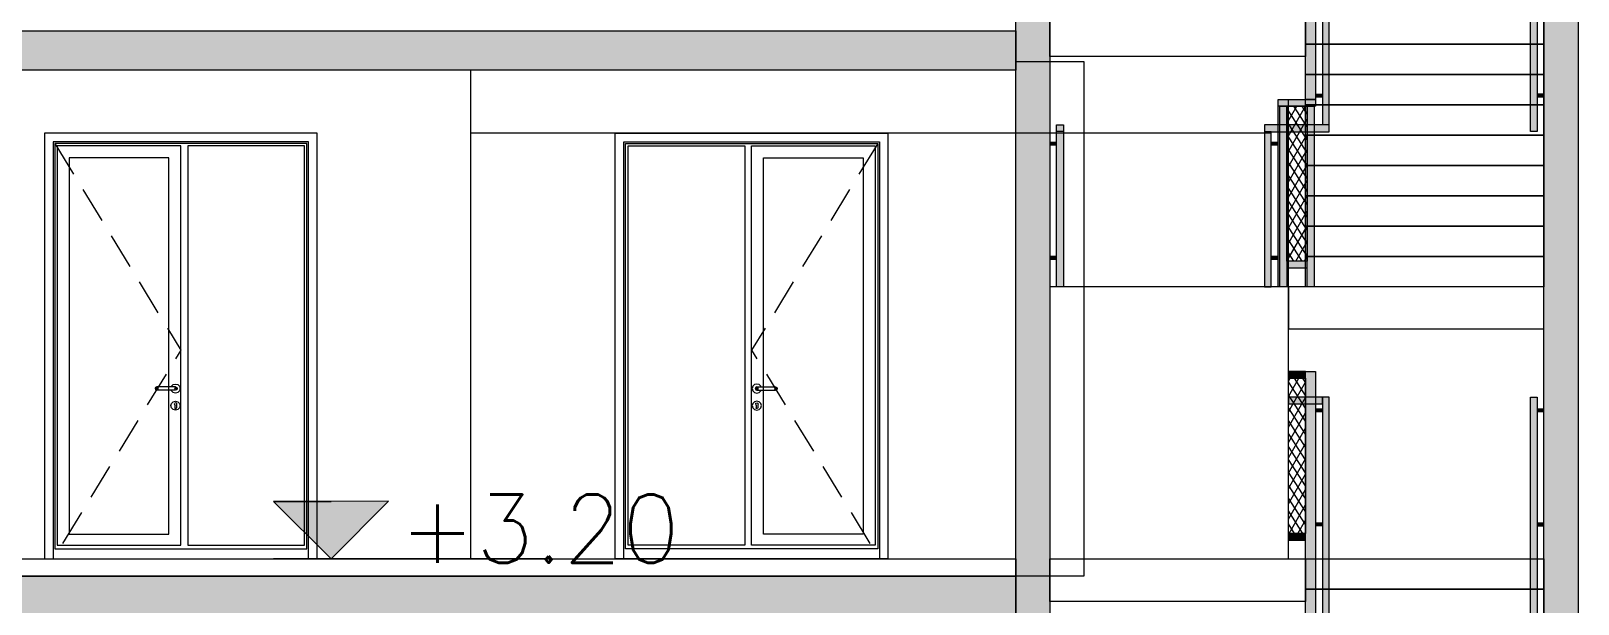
# Model space of a CAD drawing. Header units: millimetres. Extents: x 476244520 to 476657119, y 4620824743 to 4621446928.
# Drawn here: x 476613079 to 476622159, y 4621126705 to 4621130070 of the extents above; entities that cross this region are included whole.
import ezdxf

# ---------------------------------------------------------------- set-up
doc = ezdxf.new("R2010")
doc.units = ezdxf.units.MM
doc.header["$MEASUREMENT"] = 0
doc.linetypes.add('Hidden Line', pattern=[317.5, 211.666667, -105.833333])
for name, color, linetype, lineweight in [('0_Pen_No__1_Pen_No__250', 7, 'Continuous', 0), ('0_Pen_No__250_Pen_No__142', 142, 'Continuous', 0), ('2D Drafting - General_Pen_No__250_Pen_No__7', 7, 'Continuous', 0), ('2D Drafting - General_Pen_No__7_Pen_No__253', 252, 'Continuous', 0), ('Dimensioning - General_Pen_No__142', 142, 'Continuous', 0), ('gegmebi_Pen_No__7_Pen_No__250', 7, 'Continuous', 0), ('New_0_Pen_No__42_Pen_No__250_Pen_No__250', 7, 'Continuous', 0), ('New_2D Drafting - General_Pen_No__1', 1, 'Continuous', 0), ('New_2D Drafting - General_Pen_No__250_Pen_No__154', 154, 'Continuous', 0), ('New_2D Drafting - General_Pen_No__250_Pen_No__7', 7, 'Continuous', 0), ('New_2D Drafting - General_Pen_No__4', 7, 'Continuous', 0), ('New_gegmebi_Pen_No__7_Pen_No__4', 7, 'Continuous', 0), ('New_Structural - Bearing_Pen_No__250', 7, 'Continuous', 0), ('New_Structural - Bearing_Pen_No__253', 252, 'Continuous', 0), ('zoma_Pen_No__1_Pen_No__142', 142, 'Continuous', 0)]:
    doc.layers.add(name, color=color, linetype=linetype, lineweight=lineweight)
doc.layers.add('Dimensioning - General', color=7, linetype='Continuous')
doc.layers.add('New_gegmebi_Pen_No__7_Pen_No__252', color=7, linetype='Continuous', lineweight=0, true_color=0x666666)
doc.styles.add('GENERATED_STYLE_2', font='arial.ttf')
doc.dimstyles.new('GENERATED_STYLE__13', dxfattribs={"dimtxt": 100, "dimasz": 68.640772, "dimexe": 0.18, "dimexo": 0.0625, "dimgap": 0.09, "dimtad": 1, "dimlfac": 0.001, "dimzin": 0, "dimdsep": 46, "dimtxsty": 'GENERATED_STYLE_2', "dimblk": 'ARROWHEAD_2', "dimblk1": 'ARROWHEAD_2', "dimblk2": 'ARROWHEAD_2', "dimcen": 0.09, "dimse1": 1, "dimse2": 1, "dimclrd": 142, "dimclre": 142, "dimclrt": 142, "dimadec": 0, "dimazin": 0, "dimtfac": 1, "dimtdec": 4, "dimtmove": 0, "dimatfit": 3, "dimfxl": 1, "dimtolj": 1, "dimtzin": 0, "dimarcsym": 0})
pattern_1 = [(60, (476844527.15, 4621385791.044), (-38.971143, 22.5), []), (122.833095, (476844527.15, 4621385791.044), (36.8060797, 18.75), [])]

# ---------------------------------------------------------------- blocks, each defined once
blk = doc.blocks.new('*D579', base_point=(476844527.1, 4621385791))
at = {"layer": 'Dimensioning - General_Pen_No__142', "color": 142, "linetype": 'Continuous', "lineweight": 0, "transparency": 16777216}
for p, q in [((476612499.2, 4621126997), (476612589.5, 4621126944.9)), ((476612544.4, 4621123769.9), (476612544.4, 4621126970.9)), ((476612499.2, 4621123796), (476612589.5, 4621123743.9)), ((476612544.4, 4621123725.8), (476612544.4, 4621123769.9))]:
    blk.add_line(p, q, dxfattribs=at)
at = {"layer": 'Dimensioning - General_Pen_No__142', "color": 142, "lineweight": 0, "transparency": 16777216, "insert": (476612524.4, 4621125237.4), "char_height": 100, "attachment_point": 7, "rotation": 90, "style": 'GENERATED_STYLE_2'}
blk.add_mtext('\\A1;{\\pql;\\fArial CYR|b0|i0|c204|p34;3.20}', dxfattribs=at)
blk = doc.blocks.new('ARROWHEAD_2')
at = {"color": 0, "linetype": 'Continuous', "lineweight": 0}
for p, q in [((0, 0), (-1, 0)), ((-0.38, -0.66), (0.38, 0.66))]:
    blk.add_line(p, q, dxfattribs=at)
blk = doc.blocks.new('*D580', base_point=(476844527.1, 4621385791))
at = {"layer": 'Dimensioning - General_Pen_No__142', "color": 142, "linetype": 'Continuous', "lineweight": 0, "transparency": 16777216}
for p, q in [((476612499.2, 4621133396.3), (476612589.5, 4621133344.1)), ((476612544.4, 4621126970.9), (476612544.4, 4621133370.2)), ((476612499.2, 4621126997), (476612589.5, 4621126944.9))]:
    blk.add_line(p, q, dxfattribs=at)
at = {"layer": 'Dimensioning - General_Pen_No__142', "color": 142, "lineweight": 0, "transparency": 16777216, "insert": (476612524.4, 4621130037.6), "char_height": 100, "attachment_point": 7, "rotation": 90, "style": 'GENERATED_STYLE_2'}
blk.add_mtext('\\A1;{\\pql;\\fArial CYR|b0|i0|c204|p34;6.40}', dxfattribs=at)

msp = doc.modelspace()

# ---------------------------------------------------------------- hatches: boundary and pattern name
at = {"layer": '0_Pen_No__250_Pen_No__142', "linetype": 'Continuous', "lineweight": 0}
msp.add_hatch(color=142, dxfattribs=at).paths.add_polyline_path([(476614840.747, 4621126970.269), (476615178.276, 4621127307.962), (476614503.054, 4621127307.797)])
at = {"layer": '2D Drafting - General_Pen_No__250_Pen_No__7', "linetype": 'Continuous', "lineweight": 0}
for points in [[(476611958.839, 4621130070.257), (476618858.839, 4621130070.257), (476618858.839, 4621129840.25), (476612258.839, 4621129840.25), (476612258.839, 4621129470.257), (476611958.739, 4621129470.257)], [(476611958.305, 4621123669.881), (476611958.305, 4621126270.434), (476611958.739, 4621126270.434), (476611958.838, 4621126869.434), (476618858.839, 4621126869.434), (476618858.839, 4621126639.909), (476612258.839, 4621126639.909), (476612258.839, 4621126270.434), (476612158.561, 4621126270.434), (476612158.561, 4621123669.881)]]:
    msp.add_hatch(color=7, dxfattribs=at).paths.add_polyline_path(points)
at = {"layer": 'New_2D Drafting - General_Pen_No__1', "linetype": 'Continuous', "lineweight": 0}
for points in [[(476620558.838, 4621129667.945), (476620558.838, 4621131269.947), (476620618.839, 4621131269.947), (476620618.839, 4621129667.947)], [(476620318.675, 4621129518.247), (476620318.675, 4621129480.247), (476620318.675, 4621128567.946), (476620358.339, 4621128567.946), (476620358.339, 4621129478.247), (476620698.839, 4621129478.247), (476620698.839, 4621131119.947), (476620658.839, 4621131119.947), (476620658.839, 4621129518.247)], [(476621918.839, 4621129480.216), (476621878.839, 4621129480.216), (476621878.839, 4621131119.917), (476621918.839, 4621131119.917)], [(476620398.339, 4621128567.946), (476620398.339, 4621129667.947), (476620458.339, 4621129667.947), (476620458.339, 4621128567.947)], [(476620398.339, 4621129627.959), (476620398.339, 4621129667.947), (476620618.839, 4621129667.947), (476620618.839, 4621129627.965)], [(476620658.839, 4621129697.071), (476620618.839, 4621129697.071), (476620618.839, 4621129682.458), (476620658.839, 4621129682.458)], [(476621958.839, 4621129698.041), (476621918.839, 4621129698.041), (476621918.839, 4621129683.427), (476621958.839, 4621129683.427)], [(476620448.839, 4621128567.947), (476620408.358, 4621128567.947), (476620408.358, 4621129627.961), (476620448.839, 4621129627.961)], [(476620609.338, 4621128567.947), (476620568.858, 4621128567.947), (476620568.858, 4621129627.961), (476620609.338, 4621129627.961)], [(476619138.839, 4621128567.918), (476619098.839, 4621128567.918), (476619098.839, 4621129517.918), (476619138.839, 4621129517.918)], [(476619098.839, 4621129415.344), (476619058.839, 4621129415.344), (476619058.839, 4621129400.73), (476619098.839, 4621129400.73)], [(476620398.339, 4621129415.372), (476620358.339, 4621129415.372), (476620358.339, 4621129400.759), (476620398.339, 4621129400.759)], [(476619098.839, 4621128745.079), (476619058.839, 4621128745.079), (476619058.839, 4621128730.466), (476619098.839, 4621128730.466)], [(476620398.339, 4621128745.108), (476620358.339, 4621128745.108), (476620358.339, 4621128730.495), (476620398.339, 4621128730.495)], [(476620568.85, 4621128717.947), (476620448.845, 4621128717.947), (476620448.845, 4621128678.334), (476620568.85, 4621128678.334)], [(476620558.838, 4621128069.947), (476620458.839, 4621128069.947), (476620458.839, 4621128030.334), (476620558.838, 4621128030.334)], [(476620558.838, 4621126467.945), (476620558.838, 4621128069.947), (476620618.839, 4621128069.947), (476620618.839, 4621126467.947)], [(476620318.675, 4621126318.247), (476620318.675, 4621126280.247), (476620318.675, 4621125367.946), (476620358.339, 4621125367.946), (476620358.339, 4621126278.247), (476620698.839, 4621126278.247), (476620698.839, 4621127919.947), (476620658.839, 4621127919.947), (476620658.839, 4621126318.247)], [(476620658.839, 4621127919.947), (476620458.846, 4621127919.947), (476620458.846, 4621127880.334), (476620658.839, 4621127880.334)], [(476621918.839, 4621126280.216), (476621878.839, 4621126280.216), (476621878.839, 4621127919.917), (476621918.839, 4621127919.917)], [(476620658.839, 4621127849.918), (476620618.839, 4621127849.918), (476620618.839, 4621127835.304), (476620658.839, 4621127835.304)], [(476621958.839, 4621127849.887), (476621918.839, 4621127849.887), (476621918.839, 4621127835.274), (476621958.839, 4621127835.274)], [(476620558.838, 4621127119.947), (476620458.839, 4621127119.947), (476620458.839, 4621127080.334), (476620558.838, 4621127080.334)], [(476620658.839, 4621127179.653), (476620618.839, 4621127179.653), (476620618.839, 4621127165.04), (476620658.839, 4621127165.04)], [(476621958.839, 4621127179.623), (476621918.839, 4621127179.623), (476621918.839, 4621127165.009), (476621958.839, 4621127165.009)]]:
    msp.add_hatch(color=1, dxfattribs=at).paths.add_polyline_path(points)
h = msp.add_hatch(dxfattribs=at)
h.set_pattern_fill('BATT_INSULATION', color=1, style=0, pattern_type=2)
h.set_pattern_definition(pattern_1)
h.paths.add_polyline_path([(476620448.839, 4621128717.947), (476620448.839, 4621129627.963), (476620568.858, 4621129627.961), (476620568.839, 4621128717.947)])
h = msp.add_hatch(dxfattribs=at)
h.set_pattern_fill('BATT_INSULATION', color=1, style=0, pattern_type=2)
h.set_pattern_definition(pattern_1)
h.paths.add_polyline_path([(476620458.839, 4621127119.947), (476620458.839, 4621128030.336), (476620558.838, 4621128030.334), (476620558.827, 4621127119.947)])
at = {"layer": 'New_2D Drafting - General_Pen_No__250_Pen_No__154', "linetype": 'Continuous', "lineweight": 0}
msp.add_hatch(color=154, dxfattribs=at).paths.add_polyline_path([(476621958.839, 4621120519.777), (476621958.839, 4621137419.154), (476622158.839, 4621137419.154), (476622158.839, 4621137239.187), (476622158.839, 4621120519.777)])
at = {"layer": 'New_2D Drafting - General_Pen_No__250_Pen_No__7', "linetype": 'Continuous', "lineweight": 0}
msp.add_hatch(color=7, dxfattribs=at).paths.add_polyline_path([(476619058.839, 4621121119.777), (476618858.838, 4621121119.777), (476618858.838, 4621136239.895), (476619058.839, 4621136239.895)])

# ---------------------------------------------------------------- linework, layer by layer
at = {"layer": '0_Pen_No__1_Pen_No__250', "color": 7, "linetype": 'Continuous', "lineweight": 0, "flags": 128}
for points in [[(476614840.747, 4621126970.269), (476614503.054, 4621127307.797), (476614840.665, 4621127307.88)], [(476614840.747, 4621126970.269), (476615178.276, 4621127307.962), (476614840.665, 4621127307.88)], [(476616103.136, 4621126970.577), (476614503.136, 4621126970.186)]]:
    msp.add_lwpolyline(points, dxfattribs=at)
at = {"layer": '0_Pen_No__250_Pen_No__142', "color": 142, "linetype": 'Continuous', "lineweight": 0, "flags": 128}
msp.add_lwpolyline([(476614840.747, 4621126970.269), (476615178.276, 4621127307.962), (476614503.054, 4621127307.797)], close=True, dxfattribs=at)
at = {"layer": '2D Drafting - General_Pen_No__250_Pen_No__7', "color": 7, "linetype": 'Continuous', "lineweight": 0, "flags": 128}
for points in [[(476611958.839, 4621130070.257), (476618858.839, 4621130070.257), (476618858.839, 4621129840.25), (476612258.839, 4621129840.25), (476612258.839, 4621129470.257), (476611958.739, 4621129470.257)], [(476611958.305, 4621123669.881), (476611958.305, 4621126270.434), (476611958.739, 4621126270.434), (476611958.838, 4621126869.434), (476618858.839, 4621126869.434), (476618858.839, 4621126639.909), (476612258.839, 4621126639.909), (476612258.839, 4621126270.434), (476612158.561, 4621126270.434), (476612158.561, 4621123669.881)]]:
    msp.add_lwpolyline(points, close=True, dxfattribs=at)
at = {"layer": '2D Drafting - General_Pen_No__7_Pen_No__253', "color": 252, "linetype": 'Continuous', "lineweight": 0, "flags": 128}
for points in [[(476613159.134, 4621126969.699), (476614759.134, 4621126969.699), (476614759.134, 4621129469.699), (476613159.134, 4621129469.699)], [(476613159.134, 4621129469.699), (476613159.134, 4621126969.699)], [(476618108.716, 4621126969.699), (476616508.716, 4621126969.699), (476616508.716, 4621129469.699), (476618108.716, 4621129469.699)], [(476618108.716, 4621129469.699), (476618108.716, 4621126969.699)]]:
    msp.add_lwpolyline(points, dxfattribs=at)
for points in [[(476614709.134, 4621129419.698), (476613209.134, 4621129419.698), (476613209.134, 4621126969.7), (476614709.134, 4621126969.701)], [(476614699.134, 4621129409.698), (476613219.134, 4621129409.698), (476613219.134, 4621127029.701), (476614699.134, 4621127029.701)], [(476613959.138, 4621129394.698), (476613234.134, 4621129394.698), (476613234.134, 4621127049.701), (476613959.134, 4621127049.701)], [(476614684.134, 4621129394.698), (476613999.134, 4621129394.698), (476613999.134, 4621127049.701), (476614684.134, 4621127049.701)], [(476616558.716, 4621129419.698), (476618058.716, 4621129419.698), (476618058.716, 4621126969.7), (476616558.716, 4621126969.701)], [(476616568.716, 4621129409.698), (476618048.716, 4621129409.698), (476618048.716, 4621127029.701), (476616568.716, 4621127029.701)], [(476616583.716, 4621129394.698), (476617268.716, 4621129394.698), (476617268.716, 4621127049.701), (476616583.716, 4621127049.701)], [(476617308.712, 4621129394.698), (476618033.716, 4621129394.698), (476618033.716, 4621127049.701), (476617308.716, 4621127049.701)], [(476613889.134, 4621129324.698), (476613304.134, 4621129324.698), (476613304.134, 4621127114.701), (476613889.134, 4621127114.701)], [(476617378.716, 4621129324.698), (476617963.716, 4621129324.698), (476617963.716, 4621127114.701), (476617378.716, 4621127114.701)]]:
    msp.add_lwpolyline(points, close=True, dxfattribs=at)
at = {"layer": '2D Drafting - General_Pen_No__7_Pen_No__253', "color": 252, "linetype": 'Hidden Line', "lineweight": 0, "flags": 128}
for points in [[(476613219.134, 4621129409.698), (476613959.134, 4621128195.576), (476613209.91, 4621126970.984)], [(476618048.716, 4621129409.698), (476617308.716, 4621128195.576), (476618057.939, 4621126970.984)]]:
    msp.add_lwpolyline(points, dxfattribs=at)
at = {"layer": 'gegmebi_Pen_No__7_Pen_No__250', "color": 7, "linetype": 'Continuous', "lineweight": 0, "flags": 128}
msp.add_lwpolyline([(476618858.839, 4621126869.434), (476612358.839, 4621126869.434), (476612358.839, 4621126969.947), (476618858.839, 4621126969.947)], close=True, dxfattribs=at)
at = {"layer": 'New_0_Pen_No__42_Pen_No__250_Pen_No__250', "color": 7, "linetype": 'Continuous', "lineweight": 0}
for p, q in [((476619138.839, 4621129478.947), (476619098.839, 4621129478.947)), ((476620358.339, 4621129478.247), (476620318.339, 4621129478.247)), ((476620698.839, 4621129518.247), (476620658.839, 4621129518.247))]:
    msp.add_line(p, q, dxfattribs=at)
at = {"layer": 'New_2D Drafting - General_Pen_No__250_Pen_No__7', "color": 7, "linetype": 'Continuous', "lineweight": 0, "flags": 128}
for points in [[(476621958.839, 4621120519.777), (476621958.839, 4621137419.154), (476622158.839, 4621137419.154), (476622158.839, 4621137239.187), (476622158.839, 4621120519.777)], [(476619058.839, 4621121119.777), (476618858.838, 4621121119.777), (476618858.838, 4621136239.895), (476619058.839, 4621136239.895)]]:
    msp.add_lwpolyline(points, close=True, dxfattribs=at)
at = {"layer": 'New_2D Drafting - General_Pen_No__4', "color": 7, "linetype": 'Continuous', "lineweight": 0, "flags": 128}
for points in [[(476620558.838, 4621129667.945), (476620558.838, 4621131269.947), (476620618.839, 4621131269.947), (476620618.839, 4621129667.947)], [(476620318.675, 4621129518.247), (476620318.675, 4621129480.247), (476620318.675, 4621128567.946), (476620358.339, 4621128567.946), (476620358.339, 4621129478.247), (476620698.839, 4621129478.247), (476620698.839, 4621131119.947), (476620658.839, 4621131119.947), (476620658.839, 4621129518.247)], [(476621918.839, 4621129480.216), (476621878.839, 4621129480.216), (476621878.839, 4621131119.917), (476621918.839, 4621131119.917)], [(476620398.339, 4621128567.946), (476620398.339, 4621129667.947), (476620458.339, 4621129667.947), (476620458.339, 4621128567.947)], [(476620398.339, 4621129627.959), (476620398.339, 4621129667.947), (476620618.839, 4621129667.947), (476620618.839, 4621129627.965)], [(476620658.839, 4621129697.071), (476620618.839, 4621129697.071), (476620618.839, 4621129682.458), (476620658.839, 4621129682.458)], [(476621958.839, 4621129698.041), (476621918.839, 4621129698.041), (476621918.839, 4621129683.427), (476621958.839, 4621129683.427)], [(476620448.839, 4621128567.947), (476620408.358, 4621128567.947), (476620408.358, 4621129627.961), (476620448.839, 4621129627.961)], [(476620448.839, 4621128717.947), (476620448.839, 4621129627.963), (476620568.858, 4621129627.961), (476620568.839, 4621128717.947)], [(476620609.338, 4621128567.947), (476620568.858, 4621128567.947), (476620568.858, 4621129627.961), (476620609.338, 4621129627.961)], [(476619138.839, 4621128567.918), (476619098.839, 4621128567.918), (476619098.839, 4621129517.918), (476619138.839, 4621129517.918)], [(476619098.839, 4621129415.344), (476619058.839, 4621129415.344), (476619058.839, 4621129400.73), (476619098.839, 4621129400.73)], [(476620398.339, 4621129415.372), (476620358.339, 4621129415.372), (476620358.339, 4621129400.759), (476620398.339, 4621129400.759)], [(476619098.839, 4621128745.079), (476619058.839, 4621128745.079), (476619058.839, 4621128730.466), (476619098.839, 4621128730.466)], [(476620398.339, 4621128745.108), (476620358.339, 4621128745.108), (476620358.339, 4621128730.495), (476620398.339, 4621128730.495)], [(476620568.85, 4621128717.947), (476620448.845, 4621128717.947), (476620448.845, 4621128678.334), (476620568.85, 4621128678.334)], [(476620558.838, 4621128069.947), (476620458.839, 4621128069.947), (476620458.839, 4621128030.334), (476620558.838, 4621128030.334)], [(476620458.839, 4621127119.947), (476620458.839, 4621128030.336), (476620558.838, 4621128030.334), (476620558.827, 4621127119.947)], [(476620558.838, 4621126467.945), (476620558.838, 4621128069.947), (476620618.839, 4621128069.947), (476620618.839, 4621126467.947)], [(476620318.675, 4621126318.247), (476620318.675, 4621126280.247), (476620318.675, 4621125367.946), (476620358.339, 4621125367.946), (476620358.339, 4621126278.247), (476620698.839, 4621126278.247), (476620698.839, 4621127919.947), (476620658.839, 4621127919.947), (476620658.839, 4621126318.247)], [(476620658.839, 4621127919.947), (476620458.846, 4621127919.947), (476620458.846, 4621127880.334), (476620658.839, 4621127880.334)], [(476621918.839, 4621126280.216), (476621878.839, 4621126280.216), (476621878.839, 4621127919.917), (476621918.839, 4621127919.917)], [(476620658.839, 4621127849.918), (476620618.839, 4621127849.918), (476620618.839, 4621127835.304), (476620658.839, 4621127835.304)], [(476621958.839, 4621127849.887), (476621918.839, 4621127849.887), (476621918.839, 4621127835.274), (476621958.839, 4621127835.274)], [(476620558.838, 4621127119.947), (476620458.839, 4621127119.947), (476620458.839, 4621127080.334), (476620558.838, 4621127080.334)], [(476620658.839, 4621127179.653), (476620618.839, 4621127179.653), (476620618.839, 4621127165.04), (476620658.839, 4621127165.04)], [(476621958.839, 4621127179.623), (476621918.839, 4621127179.623), (476621918.839, 4621127165.009), (476621958.839, 4621127165.009)]]:
    msp.add_lwpolyline(points, close=True, dxfattribs=at)
at = {"layer": 'New_gegmebi_Pen_No__7_Pen_No__252', "color": 251, "linetype": 'Continuous', "lineweight": 0, "true_color": 0x666666}
for p in [(476620358.337, 4621129469.173), (476618858.838, 4621129469.903)]:
    msp.add_line(p, (476615659.032, 4621129469.903), dxfattribs=at)
at = {"layer": 'New_gegmebi_Pen_No__7_Pen_No__4', "color": 7, "linetype": 'Continuous', "lineweight": 0}
for points in [[(476620558.839, 4621129919.379), (476619058.839, 4621129919.379), (476619058.839, 4621130169.917), (476620558.839, 4621130169.917)], [(476620558.839, 4621130169.917), (476621958.839, 4621130169.917), (476621958.839, 4621129991.917), (476620558.839, 4621129991.917)], [(476620558.839, 4621129991.917), (476621958.839, 4621129991.917), (476621958.839, 4621129813.917), (476620558.839, 4621129813.917)], [(476619258.839, 4621126869.434), (476618858.839, 4621126869.434), (476618858.839, 4621129890.25), (476619258.839, 4621129890.25)], [(476620558.839, 4621129813.917), (476621958.839, 4621129813.917), (476621958.839, 4621129635.917), (476620558.839, 4621129635.917)], [(476620558.839, 4621129635.917), (476621958.839, 4621129635.917), (476621958.839, 4621129457.918), (476620558.839, 4621129457.918)], [(476620558.839, 4621129457.918), (476621958.839, 4621129457.918), (476621958.839, 4621129279.918), (476620558.839, 4621129279.918)], [(476620558.839, 4621129279.918), (476621958.839, 4621129279.918), (476621958.839, 4621129101.918), (476620558.839, 4621129101.918)], [(476620558.839, 4621129101.918), (476621958.839, 4621129101.918), (476621958.839, 4621128923.918), (476620558.839, 4621128923.918)], [(476620558.839, 4621128923.918), (476621958.839, 4621128923.918), (476621958.839, 4621128745.918), (476620558.839, 4621128745.918)], [(476620558.839, 4621128745.918), (476621958.839, 4621128745.918), (476621958.839, 4621128567.918), (476620558.839, 4621128567.918)], [(476620458.839, 4621128567.918), (476619058.839, 4621128567.918), (476619058.839, 4621126969.917), (476620458.839, 4621126969.917)], [(476620458.839, 4621128320.379), (476621958.839, 4621128320.379), (476621958.839, 4621128567.918), (476620458.839, 4621128567.918)], [(476620558.839, 4621126719.379), (476619058.839, 4621126719.379), (476619058.839, 4621126969.917), (476620558.839, 4621126969.917)], [(476620558.839, 4621126969.917), (476621958.839, 4621126969.917), (476621958.839, 4621126791.917), (476620558.839, 4621126791.917)], [(476620558.839, 4621126791.917), (476621958.839, 4621126791.917), (476621958.839, 4621126613.917), (476620558.839, 4621126613.917)]]:
    msp.add_lwpolyline(points, close=True, dxfattribs=at)
at = {"layer": 'New_Structural - Bearing_Pen_No__250', "color": 7, "linetype": 'Continuous', "lineweight": 0}
msp.add_line((476615659.032, 4621129839.895), (476615659.032, 4621126969.947), dxfattribs=at)
at = {"layer": 'New_Structural - Bearing_Pen_No__253', "color": 252, "linetype": 'Continuous', "lineweight": 0}
for p, q in [((476613811.172, 4621127976.77), (476613808.243, 4621127969.699)), ((476613808.243, 4621127969.699), (476613811.172, 4621127962.628)), ((476613812.724, 4621127976.77), (476613809.965, 4621127969.699)), ((476613809.965, 4621127969.699), (476613812.724, 4621127962.628)), ((476613818.243, 4621127979.699), (476613811.172, 4621127976.77)), ((476613811.172, 4621127962.628), (476613818.243, 4621127959.699)), ((476613817.539, 4621127976.77), (476613815.427, 4621127969.699)), ((476613815.427, 4621127969.699), (476613817.539, 4621127962.628)), ((476613819.385, 4621127979.699), (476613818.243, 4621127979.699)), ((476613819.385, 4621127959.699), (476613818.243, 4621127959.699)), ((476613822.637, 4621127979.699), (476613819.385, 4621127979.699)), ((476613822.637, 4621127959.699), (476613819.385, 4621127959.699)), ((476613827.503, 4621127979.699), (476613822.637, 4621127979.699)), ((476613827.503, 4621127959.699), (476613822.637, 4621127959.699)), ((476613824.744, 4621127976.77), (476613823.601, 4621127969.699)), ((476613823.601, 4621127969.699), (476613824.744, 4621127962.628)), ((476613833.243, 4621127979.699), (476613827.503, 4621127979.699)), ((476613833.243, 4621127959.699), (476613827.503, 4621127959.699)), ((476613913.243, 4621127979.699), (476613833.243, 4621127979.699)), ((476613913.243, 4621127959.699), (476613833.243, 4621127959.699)), ((476613903.923, 4621127979.699), (476613904.861, 4621127983.199)), ((476613904.861, 4621127956.199), (476613903.923, 4621127959.699)), ((476613904.861, 4621127983.199), (476613914.743, 4621127993.082)), ((476613914.743, 4621127946.317), (476613904.861, 4621127956.199)), ((476613918.984, 4621127979.699), (476613913.243, 4621127979.699)), ((476613918.984, 4621127959.699), (476613913.243, 4621127959.699)), ((476613914.743, 4621127993.082), (476613928.243, 4621127996.699)), ((476613928.243, 4621127942.699), (476613914.743, 4621127946.317)), ((476613923.85, 4621127979.699), (476613918.984, 4621127979.699)), ((476613923.85, 4621127959.699), (476613918.984, 4621127959.699)), ((476613921.743, 4621127976.77), (476613922.885, 4621127969.699)), ((476613922.885, 4621127969.699), (476613921.743, 4621127962.628)), ((476613927.102, 4621127979.699), (476613923.85, 4621127979.699)), ((476613927.102, 4621127959.699), (476613923.85, 4621127959.699)), ((476613928.243, 4621127979.699), (476613927.102, 4621127979.699)), ((476613928.243, 4621127959.699), (476613927.102, 4621127959.699)), ((476613928.243, 4621127996.699), (476613941.743, 4621127993.082)), ((476613928.243, 4621127979.699), (476613935.314, 4621127976.77)), ((476613935.314, 4621127962.628), (476613928.243, 4621127959.699)), ((476613941.743, 4621127946.317), (476613928.243, 4621127942.699)), ((476613928.948, 4621127976.77), (476613931.06, 4621127969.699)), ((476613931.06, 4621127969.699), (476613928.948, 4621127962.628)), ((476613933.762, 4621127976.77), (476613936.521, 4621127969.699)), ((476613936.521, 4621127969.699), (476613933.762, 4621127962.628)), ((476613935.314, 4621127976.77), (476613938.243, 4621127969.699)), ((476613938.243, 4621127969.699), (476613935.314, 4621127962.628)), ((476613941.743, 4621127993.082), (476613951.626, 4621127983.199)), ((476613951.626, 4621127956.199), (476613941.743, 4621127946.317)), ((476613951.626, 4621127983.199), (476613955.243, 4621127969.699)), ((476613955.243, 4621127969.699), (476613951.626, 4621127956.199)), ((476617316.224, 4621127983.199), (476617312.606, 4621127969.699)), ((476617312.606, 4621127969.699), (476617316.224, 4621127956.199)), ((476617326.106, 4621127993.082), (476617316.224, 4621127983.199)), ((476617316.224, 4621127956.199), (476617326.106, 4621127946.317)), ((476617339.606, 4621127996.699), (476617326.106, 4621127993.082)), ((476617326.106, 4621127946.317), (476617339.606, 4621127942.699)), ((476617332.535, 4621127976.77), (476617329.606, 4621127969.699)), ((476617329.606, 4621127969.699), (476617332.535, 4621127962.628)), ((476617334.087, 4621127976.77), (476617331.328, 4621127969.699)), ((476617331.328, 4621127969.699), (476617334.087, 4621127962.628)), ((476617339.606, 4621127979.699), (476617332.535, 4621127976.77)), ((476617332.535, 4621127962.628), (476617339.606, 4621127959.699)), ((476617338.902, 4621127976.77), (476617336.79, 4621127969.699)), ((476617336.79, 4621127969.699), (476617338.902, 4621127962.628)), ((476617353.106, 4621127993.082), (476617339.606, 4621127996.699)), ((476617339.606, 4621127979.699), (476617340.748, 4621127979.699)), ((476617339.606, 4621127959.699), (476617340.748, 4621127959.699)), ((476617339.606, 4621127942.699), (476617353.106, 4621127946.317)), ((476617340.748, 4621127979.699), (476617344, 4621127979.699)), ((476617340.748, 4621127959.699), (476617344, 4621127959.699)), ((476617344, 4621127979.699), (476617348.866, 4621127979.699)), ((476617344, 4621127959.699), (476617348.866, 4621127959.699)), ((476617346.107, 4621127976.77), (476617344.964, 4621127969.699)), ((476617344.964, 4621127969.699), (476617346.107, 4621127962.628)), ((476617348.866, 4621127979.699), (476617354.606, 4621127979.699)), ((476617348.866, 4621127959.699), (476617354.606, 4621127959.699)), ((476617362.989, 4621127983.199), (476617353.106, 4621127993.082)), ((476617353.106, 4621127946.317), (476617362.989, 4621127956.199)), ((476617354.606, 4621127979.699), (476617434.606, 4621127979.699)), ((476617354.606, 4621127959.699), (476617434.606, 4621127959.699)), ((476617363.927, 4621127979.699), (476617362.989, 4621127983.199)), ((476617362.989, 4621127956.199), (476617363.927, 4621127959.699)), ((476617434.606, 4621127979.699), (476617440.347, 4621127979.699)), ((476617434.606, 4621127959.699), (476617440.347, 4621127959.699)), ((476617440.347, 4621127979.699), (476617445.213, 4621127979.699)), ((476617440.347, 4621127959.699), (476617445.213, 4621127959.699)), ((476617443.106, 4621127976.77), (476617444.248, 4621127969.699)), ((476617444.248, 4621127969.699), (476617443.106, 4621127962.628)), ((476617445.213, 4621127979.699), (476617448.464, 4621127979.699)), ((476617445.213, 4621127959.699), (476617448.464, 4621127959.699)), ((476617448.464, 4621127979.699), (476617449.606, 4621127979.699)), ((476617448.464, 4621127959.699), (476617449.606, 4621127959.699)), ((476617449.606, 4621127979.699), (476617456.677, 4621127976.77)), ((476617456.677, 4621127962.628), (476617449.606, 4621127959.699)), ((476617450.311, 4621127976.77), (476617452.423, 4621127969.699)), ((476617452.423, 4621127969.699), (476617450.311, 4621127962.628)), ((476617455.125, 4621127976.77), (476617457.884, 4621127969.699)), ((476617457.884, 4621127969.699), (476617455.125, 4621127962.628)), ((476617456.677, 4621127976.77), (476617459.606, 4621127969.699)), ((476617459.606, 4621127969.699), (476617456.677, 4621127962.628)), ((476613901.243, 4621127869.699), (476613904.861, 4621127883.199)), ((476613904.861, 4621127856.199), (476613901.243, 4621127869.699)), ((476613904.861, 4621127883.199), (476613914.743, 4621127893.082)), ((476613914.743, 4621127846.317), (476613904.861, 4621127856.199)), ((476613914.743, 4621127893.082), (476613928.243, 4621127896.699)), ((476613928.243, 4621127842.699), (476613914.743, 4621127846.317)), ((476613921.523, 4621127881.339), (476613920.776, 4621127879.392)), ((476613920.776, 4621127879.392), (476613923.243, 4621127874.099)), ((476613921.523, 4621127881.339), (476613922.868, 4621127884.843)), ((476613928.243, 4621127887.125), (476613922.868, 4621127884.843)), ((476613923.243, 4621127874.099), (476613923.243, 4621127872.586)), ((476613923.243, 4621127872.586), (476613923.243, 4621127869.699)), ((476613923.243, 4621127869.699), (476613923.243, 4621127866.813)), ((476613923.243, 4621127866.813), (476613923.243, 4621127861.039)), ((476613923.243, 4621127861.039), (476613923.243, 4621127857.199)), ((476613923.243, 4621127857.199), (476613924.708, 4621127853.664)), ((476613924.708, 4621127853.664), (476613928.243, 4621127852.199)), ((476613928.243, 4621127896.699), (476613941.743, 4621127893.082)), ((476613933.619, 4621127884.843), (476613928.243, 4621127887.125)), ((476613928.243, 4621127852.199), (476613931.779, 4621127853.664)), ((476613941.743, 4621127846.317), (476613928.243, 4621127842.699)), ((476613931.779, 4621127853.664), (476613933.243, 4621127857.199)), ((476613933.243, 4621127874.099), (476613935.711, 4621127879.392)), ((476613933.243, 4621127872.586), (476613933.243, 4621127874.099)), ((476613933.243, 4621127872.586), (476613933.243, 4621127869.699)), ((476613933.243, 4621127869.699), (476613933.243, 4621127866.813)), ((476613933.243, 4621127866.813), (476613933.243, 4621127861.039)), ((476613933.243, 4621127861.039), (476613933.243, 4621127857.199)), ((476613934.964, 4621127881.339), (476613933.619, 4621127884.843)), ((476613934.964, 4621127881.339), (476613935.711, 4621127879.392)), ((476613941.743, 4621127893.082), (476613951.626, 4621127883.199)), ((476613951.626, 4621127856.199), (476613941.743, 4621127846.317)), ((476613951.626, 4621127883.199), (476613955.243, 4621127869.699)), ((476613955.243, 4621127869.699), (476613951.626, 4621127856.199)), ((476617316.224, 4621127883.199), (476617312.606, 4621127869.699)), ((476617312.606, 4621127869.699), (476617316.224, 4621127856.199)), ((476617326.106, 4621127893.082), (476617316.224, 4621127883.199)), ((476617316.224, 4621127856.199), (476617326.106, 4621127846.317)), ((476617339.606, 4621127896.699), (476617326.106, 4621127893.082)), ((476617326.106, 4621127846.317), (476617339.606, 4621127842.699)), ((476617332.886, 4621127881.339), (476617332.138, 4621127879.392)), ((476617334.606, 4621127874.099), (476617332.138, 4621127879.392)), ((476617332.886, 4621127881.339), (476617334.231, 4621127884.843)), ((476617334.231, 4621127884.843), (476617339.606, 4621127887.125)), ((476617334.606, 4621127872.586), (476617334.606, 4621127874.099)), ((476617334.606, 4621127872.586), (476617334.606, 4621127869.699)), ((476617334.606, 4621127869.699), (476617334.606, 4621127866.813)), ((476617334.606, 4621127866.813), (476617334.606, 4621127861.039)), ((476617334.606, 4621127861.039), (476617334.606, 4621127857.199)), ((476617336.071, 4621127853.664), (476617334.606, 4621127857.199)), ((476617339.606, 4621127852.199), (476617336.071, 4621127853.664)), ((476617353.106, 4621127893.082), (476617339.606, 4621127896.699)), ((476617339.606, 4621127887.125), (476617344.981, 4621127884.843)), ((476617343.142, 4621127853.664), (476617339.606, 4621127852.199)), ((476617339.606, 4621127842.699), (476617353.106, 4621127846.317)), ((476617344.606, 4621127857.199), (476617343.142, 4621127853.664)), ((476617347.074, 4621127879.392), (476617344.606, 4621127874.099)), ((476617344.606, 4621127874.099), (476617344.606, 4621127872.586)), ((476617344.606, 4621127872.586), (476617344.606, 4621127869.699)), ((476617344.606, 4621127869.699), (476617344.606, 4621127866.813)), ((476617344.606, 4621127866.813), (476617344.606, 4621127861.039)), ((476617344.606, 4621127861.039), (476617344.606, 4621127857.199)), ((476617346.327, 4621127881.339), (476617344.981, 4621127884.843)), ((476617346.327, 4621127881.339), (476617347.074, 4621127879.392)), ((476617362.989, 4621127883.199), (476617353.106, 4621127893.082)), ((476617353.106, 4621127846.317), (476617362.989, 4621127856.199)), ((476617366.606, 4621127869.699), (476617362.989, 4621127883.199)), ((476617362.989, 4621127856.199), (476617366.606, 4621127869.699))]:
    msp.add_line(p, q, dxfattribs=at)

# ---------------------------------------------------------------- texts
at = {"layer": 'zoma_Pen_No__1_Pen_No__142', "color": 142, "linetype": 'Continuous', "lineweight": 0, "insert": (476615243.062, 4621126947.321), "char_height": 400, "attachment_point": 7, "rotation": 0.0139872}
msp.add_mtext('\\A1;{\\pql;\\Ftxt.shx;+\\Ftxt.shx;3\\Ftxt.shx;.20}', dxfattribs=at)

# ---------------------------------------------------------------- dimensions: what is measured, and where the dimension line sits
at = {"layer": 'Dimensioning - General', "color": 142, "linetype": 'Continuous', "lineweight": 0}
for base, p1, p2, picture, middle in [((476612544.388, 4621133370.212), (476619258.839, 4621126970.947), (476614759.134, 4621133370.212), '*D580', (476612474.388, 4621130167.433)), ((476612544.388, 4621126970.947), (476612358.839, 4621123769.947), (476619258.839, 4621126970.947), '*D579', (476612474.388, 4621125367.301))]:
    dim = msp.add_linear_dim(base=base, p1=p1, p2=p2, angle=90, dimstyle='GENERATED_STYLE__13', dxfattribs=at)
    dim.commit()
    dim.dimension.update_dxf_attribs({"geometry": picture, "text_midpoint": middle, "dimtype": 160, "text_rotation": 90})

doc.saveas('drawing.dxf')
